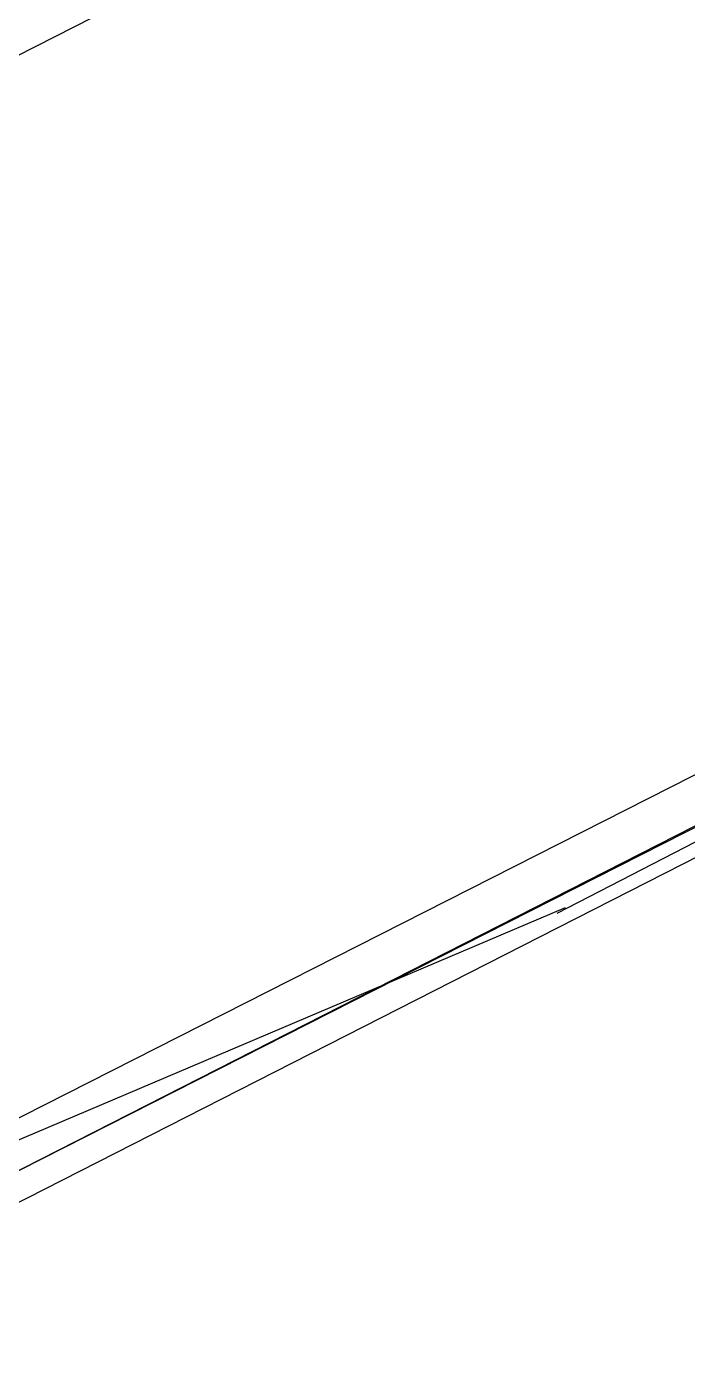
# Model space of a CAD drawing. Header units: feet. Extents: x -84 to 198, y -22 to 181.
# Drawn here: x 103.116 to 103.536, y 24.845 to 25.687 of the extents above; entities that cross this region are included whole.
import ezdxf

# ---------------------------------------------------------------- set-up
doc = ezdxf.new("R2010")
doc.units = ezdxf.units.FT
doc.layers.add('A-LINEA', color=7, linetype='CONTINUOUS')

msp = doc.modelspace()

# ---------------------------------------------------------------- linework, layer by layer
at = {"layer": 'A-LINEA'}
for p, q in [((102.8267, 25.5244), (106.1333, 27.2044)), ((102.8267, 25.5244), (106.1333, 27.2044)), ((93.693, 20.9769), (103.4585, 25.128)), ((93.693, 20.9769), (103.4585, 25.128))]:
    msp.add_line(p, q, dxfattribs=at)
for points in [[(103.4533, 25.1244), (105.36, 26.1111), (107.24, 27.1511), (109.1067, 28.2444), (110.9333, 29.3778), (112.7467, 30.5511), (114.52, 31.7644), (116.2667, 33.0311), (117.9733, 34.3244), (119.6533, 35.6711), (121.3067, 37.0578)], [(103.4533, 25.1244), (105.36, 26.1111), (107.24, 27.1511), (109.1067, 28.2444), (110.9333, 29.3778), (112.7467, 30.5511), (114.52, 31.7644), (116.2667, 33.0311), (117.9733, 34.3244), (119.6533, 35.6711), (121.3067, 37.0578)], [(103, 24.9244), (103.0133, 24.9111), (106.52, 26.6978), (106.52, 26.7111), (106.52, 26.7244), (103, 24.9378), (103, 24.9244)], [(103, 24.9244), (103.0133, 24.9111), (106.52, 26.6978), (106.52, 26.7111), (106.52, 26.7244), (103, 24.9378), (103, 24.9244)], [(103.0267, 24.8978), (106.5333, 26.6844), (106.5333, 26.6978), (103.0133, 24.9111), (103.0133, 24.8978), (103.0267, 24.8978)], [(103.0267, 24.8978), (106.5333, 26.6844), (106.5333, 26.6978), (103.0133, 24.9111), (103.0133, 24.8978), (103.0267, 24.8978)]]:
    msp.add_lwpolyline(points, dxfattribs=at)

doc.saveas('drawing.dxf')
